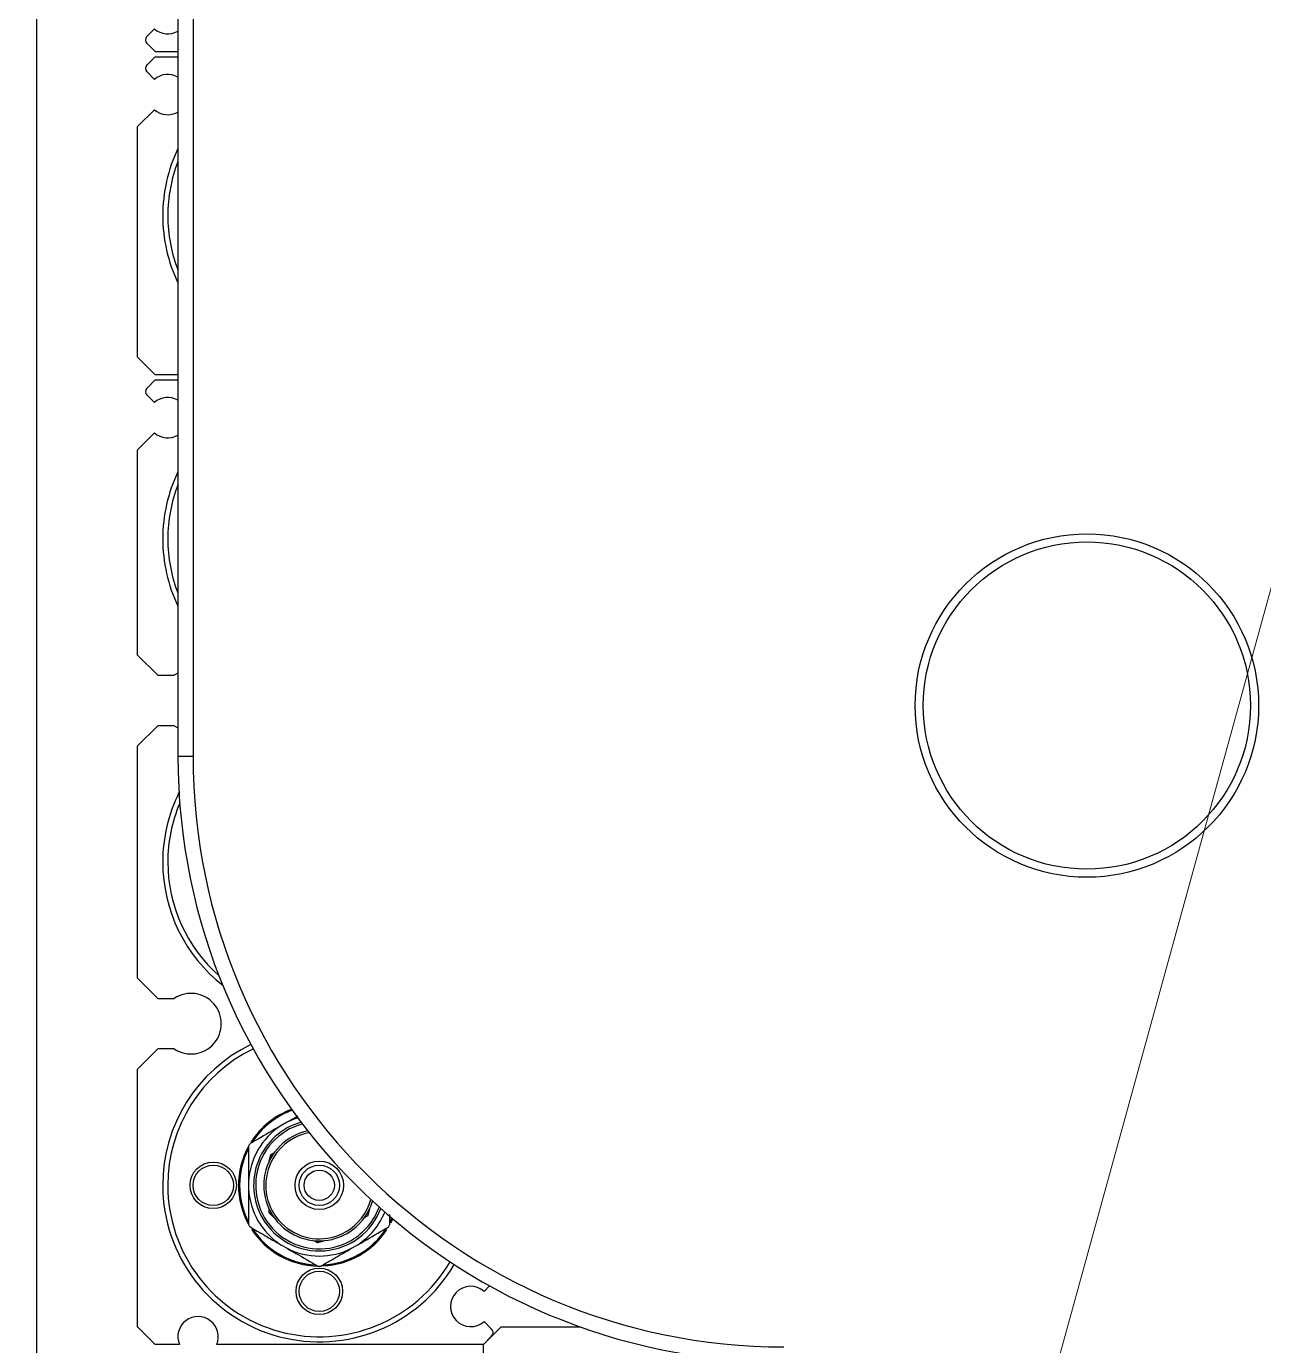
# Model space of a CAD drawing. Header units: millimetres. Extents: x 17243 to 30056, y 9468 to 18529.
# Drawn here: x 24212.7 to 24335.2, y 14078.2 to 14208.9 of the extents above; entities that cross this region are included whole.
import ezdxf

# ---------------------------------------------------------------- set-up
doc = ezdxf.new("R2010")
doc.units = ezdxf.units.MM
doc.layers.get('0').update_dxf_attribs({"lineweight": 18})
doc.layers.add('细实线层', color=7, linetype='Continuous', lineweight=18)

msp = doc.modelspace()

# ---------------------------------------------------------------- linework, layer by layer
at = {"color": 7, "linetype": 'Continuous', "lineweight": 25}
for p, q in [((24227.725, 14356.605), (24227.725, 14136.605)), ((24229.225, 14356.605), (24229.225, 14136.605)), ((24213.725, 14312.105), (24213.725, 13974.105)), ((24225.401, 14208.604), (24224.667, 14207.87)), ((24224.667, 14207.162), (24225.475, 14206.355)), ((24225.475, 14205.855), (24224.667, 14205.047)), ((24225.475, 14206.355), (24227.725, 14206.355)), ((24225.475, 14205.855), (24227.725, 14205.855)), ((24224.667, 14204.339), (24225.401, 14203.605)), ((24223.725, 14198.928), (24225.401, 14200.605)), ((24223.725, 14176.105), (24223.725, 14198.928)), ((24225.475, 14174.355), (24223.725, 14176.105)), ((24227.725, 14174.355), (24225.475, 14174.355)), ((24227.725, 14175.136), (24227.725, 14175.072)), ((24225.475, 14173.855), (24224.667, 14173.047)), ((24225.475, 14173.855), (24227.725, 14173.855)), ((24224.667, 14172.339), (24225.401, 14171.605)), ((24223.725, 14166.928), (24225.401, 14168.605)), ((24223.725, 14146.605), (24223.725, 14166.928)), ((24225.725, 14144.605), (24223.725, 14146.605)), ((24225.725, 14144.605), (24227.366, 14144.605)), ((24227.725, 14144.808), (24227.366, 14144.605)), ((24223.725, 14137.605), (24225.725, 14139.605)), ((24227.366, 14139.605), (24225.725, 14139.605)), ((24227.366, 14139.605), (24227.725, 14139.401)), ((24223.725, 14114.605), (24223.725, 14137.605)), ((24227.725, 14136.605), (24229.225, 14136.605)), ((24225.725, 14112.605), (24223.725, 14114.605)), ((24225.725, 14112.605), (24227.366, 14112.605)), ((24223.725, 14105.605), (24225.725, 14107.605)), ((24227.366, 14107.605), (24225.725, 14107.605)), ((24223.725, 14080.105), (24223.725, 14105.605)), ((24238.536, 14100.346), (24237.913, 14099.987)), ((24239.589, 14100.954), (24238.536, 14100.346)), ((24234.725, 14097.978), (24234.725, 14094.464)), ((24236.898, 14097.091), (24236.725, 14096.445)), ((24237.24, 14097.289), (24236.898, 14097.091)), ((24236.898, 14097.091), (24236.925, 14096.876)), ((24236.925, 14096.876), (24236.725, 14096.445)), ((24236.725, 14096.445), (24236.725, 14096.396)), ((24236.999, 14096.919), (24236.925, 14096.876)), ((24236.925, 14096.79), (24236.925, 14096.876)), ((24234.725, 14094.464), (24234.725, 14093.745)), ((24234.725, 14093.745), (24234.725, 14090.232)), ((24236.725, 14091.813), (24236.725, 14091.418)), ((24246.725, 14091.764), (24246.725, 14091.813)), ((24236.725, 14091.418), (24236.925, 14091.333)), ((24236.725, 14091.418), (24237.198, 14090.945)), ((24236.925, 14091.333), (24236.925, 14091.419)), ((24236.999, 14091.29), (24236.925, 14091.333)), ((24236.925, 14091.333), (24237.198, 14090.945)), ((24237.198, 14090.945), (24237.24, 14090.92)), ((24246.209, 14090.92), (24246.551, 14091.118)), ((24246.525, 14091.333), (24246.45, 14091.29)), ((24246.525, 14091.333), (24246.725, 14091.764)), ((24246.525, 14091.419), (24246.525, 14091.333)), ((24246.551, 14091.118), (24246.525, 14091.333)), ((24246.551, 14091.118), (24246.725, 14091.764)), ((24248.725, 14090.232), (24248.725, 14091.222)), ((24248.725, 14090.457), (24248.914, 14090.847)), ((24248.921, 14090.841), (24248.741, 14090.472)), ((24248.999, 14090.775), (24248.789, 14090.35)), ((24237.913, 14088.222), (24238.536, 14087.863)), ((24241.209, 14088.629), (24241.551, 14088.431)), ((24241.551, 14088.431), (24242.198, 14088.604)), ((24241.551, 14088.431), (24241.725, 14088.562)), ((24241.725, 14088.562), (24241.65, 14088.605)), ((24241.799, 14088.605), (24241.725, 14088.562)), ((24241.725, 14088.562), (24242.198, 14088.604)), ((24242.198, 14088.604), (24242.24, 14088.629)), ((24244.913, 14087.863), (24245.536, 14088.222)), ((24258.594, 14084.151), (24258.048, 14083.604)), ((24225.475, 14078.355), (24223.725, 14080.105)), ((24257.975, 14078.355), (24259.725, 14080.105)), ((24258.783, 14079.87), (24258.048, 14080.604)), ((24259.725, 14080.105), (24267.532, 14080.105)), ((24257.975, 14078.355), (24258.783, 14079.162)), ((24227.87, 14078.355), (24225.475, 14078.355)), ((24257.975, 14078.355), (24231.579, 14078.355)), ((24257.975, 14075.959), (24257.975, 14078.355))]:
    msp.add_line(p, q, dxfattribs=at)
msp.add_lwpolyline([(24239.592, 14100.782), (24239.293, 14100.679), (24238.536, 14100.346)], dxfattribs=at)
for centre, radius in [((24317.725, 14141.605), 17), ((24317.725, 14141.605), 16.2), ((24231.225, 14094.105), 2.3), ((24231.225, 14094.105), 2), ((24241.725, 14094.105), 2.4), ((24241.725, 14094.105), 2), ((24241.725, 14094.105), 1.5), ((24241.725, 14083.605), 2.3), ((24241.725, 14083.605), 2)]:
    msp.add_circle(centre, radius, dxfattribs=at)
for centre, radius, start, end in [((24226.724, 14210.104), 2, 228.59038, 300.01245), ((24225.02, 14207.516), 0.5, 135, 225), ((24225.02, 14204.693), 0.5, 135, 225), ((24226.724, 14202.105), 2, 59.98755, 131.40962), ((24226.724, 14202.105), 2, 228.59038, 300.01245), ((24241.725, 14190.105), 15.5, 154.58538, 180), ((24241.725, 14190.105), 15, 158.96053, 180), ((24241.725, 14190.105), 15.5, 180, 205.41462), ((24241.725, 14190.105), 15, 180, 201.03947), ((24225.02, 14172.693), 0.5, 135, 225), ((24226.724, 14170.105), 2, 59.98755, 131.40962), ((24226.724, 14170.105), 2, 228.59038, 300.01245), ((24241.725, 14158.105), 15.5, 154.58538, 180), ((24241.725, 14158.105), 15, 158.96053, 180), ((24241.725, 14158.105), 15.5, 180, 205.41462), ((24241.725, 14158.105), 15, 180, 201.03947), ((24287.725, 14136.605), 60, 180, 270), ((24287.725, 14136.605), 58.5, 180, 270), ((24241.725, 14126.105), 15.5, 153.65845, 180), ((24241.725, 14126.105), 15, 157.1061, 180), ((24241.725, 14126.105), 15.5, 180, 232.05773), ((24241.725, 14126.105), 15, 180, 228.61008), ((24229.025, 14110.105), 3, 236.44269, 123.55731), ((24241.725, 14094.105), 15.5, 115.89346, 180), ((24241.725, 14094.105), 15, 115.80119, 180), ((24241.725, 14094.105), 8, 110.06286, 147.71068), ((24241.725, 14094.105), 7.893, 109.84537, 147.52074), ((24241.725, 14094.105), 7.901, 109.86221, 145.31435), ((24241.725, 14094.105), 7.009, 122.93931, 177.06069), ((24241.725, 14094.105), 6.5, 106.13907, 210), ((24241.725, 14094.105), 6.3, 105.43408, 300), ((24241.725, 14094.105), 5.5, 101.95941, 300), ((24241.725, 14094.105), 5.3, 100.88268, 300), ((24241.725, 14094.105), 8, 151.17278, 208.95502), ((24241.725, 14094.105), 7.901, 153.48637, 180), ((24241.725, 14094.105), 7.893, 152.47926, 207.52074), ((24241.725, 14094.105), 8, 148.95502, 151.04498), ((24241.725, 14094.105), 15.5, 180, 329.57703), ((24241.725, 14094.105), 15, 180, 329.6693), ((24241.725, 14094.105), 7.901, 180, 205.39), ((24241.725, 14094.105), 7.009, 182.93931, 237.06069), ((24241.725, 14094.105), 5.3, 300, 344.58781), ((24241.725, 14094.105), 5.5, 300, 343.51108), ((24241.725, 14094.105), 6.3, 300, 340.03641), ((24241.725, 14094.105), 6.5, 210, 339.33142), ((24241.725, 14094.105), 7.009, 302.93931, 337.75999), ((24241.725, 14094.105), 8, 208.95502, 211.04498), ((24241.725, 14094.105), 8, 212.91132, 268.89537), ((24241.725, 14094.105), 7.893, 212.47926, 267.52074), ((24241.725, 14094.105), 7.901, 213.8064, 266.86413), ((24241.725, 14094.105), 7.893, 272.47926, 327.52074), ((24241.725, 14094.105), 8, 272.85605, 326.90288), ((24241.725, 14094.105), 7.901, 274.67483, 325.50931), ((24241.725, 14094.105), 8, 328.95502, 331.04498), ((24241.725, 14094.105), 7.009, 242.93931, 297.06069), ((24241.725, 14094.105), 8, 268.95502, 271.04498), ((24256.725, 14082.104), 2, 48.59038, 311.40962), ((24229.724, 14079.104), 2, 337.98732, 202.01268), ((24258.429, 14079.516), 0.5, 315, 45)]:
    msp.add_arc(centre, radius, start, end, dxfattribs=at)
for points, knots in [([(24237.913, 14099.987), (24237.147, 14099.544), (24236.093, 14098.936), (24235.132, 14098.381), (24234.87, 14098.23)], [0, 0, 0, 0, 2.5552307, 3.5135631, 3.5135631, 3.5135631, 3.5135631]), ([(24234.87, 14089.979), (24235.347, 14089.704), (24236.318, 14089.143), (24237.375, 14088.533), (24237.913, 14088.222)], [0, 0, 0, 0, 1.7256755, 3.5135631, 3.5135631, 3.5135631, 3.5135631]), ([(24245.536, 14088.222), (24246.302, 14088.665), (24247.357, 14089.273), (24248.317, 14089.828), (24248.579, 14089.979)], [0, 0, 0, 0, 2.5552307, 3.5135631, 3.5135631, 3.5135631, 3.5135631]), ([(24238.536, 14087.863), (24239.302, 14087.42), (24240.357, 14086.811), (24241.317, 14086.257), (24241.579, 14086.106)], [0, 0, 0, 0, 2.5552307, 3.5135631, 3.5135631, 3.5135631, 3.5135631]), ([(24241.87, 14086.106), (24242.347, 14086.381), (24243.318, 14086.941), (24244.375, 14087.552), (24244.913, 14087.863)], [0, 0, 0, 0, 1.7256755, 3.5135631, 3.5135631, 3.5135631, 3.5135631])]:
    msp.add_open_spline(points, degree=3, knots=knots, dxfattribs=at)
at = {"layer": '细实线层', "color": 6}
msp.add_line((24363.47, 14253.197), (23869.605, 12459.669), dxfattribs=at)

doc.saveas('drawing.dxf')
